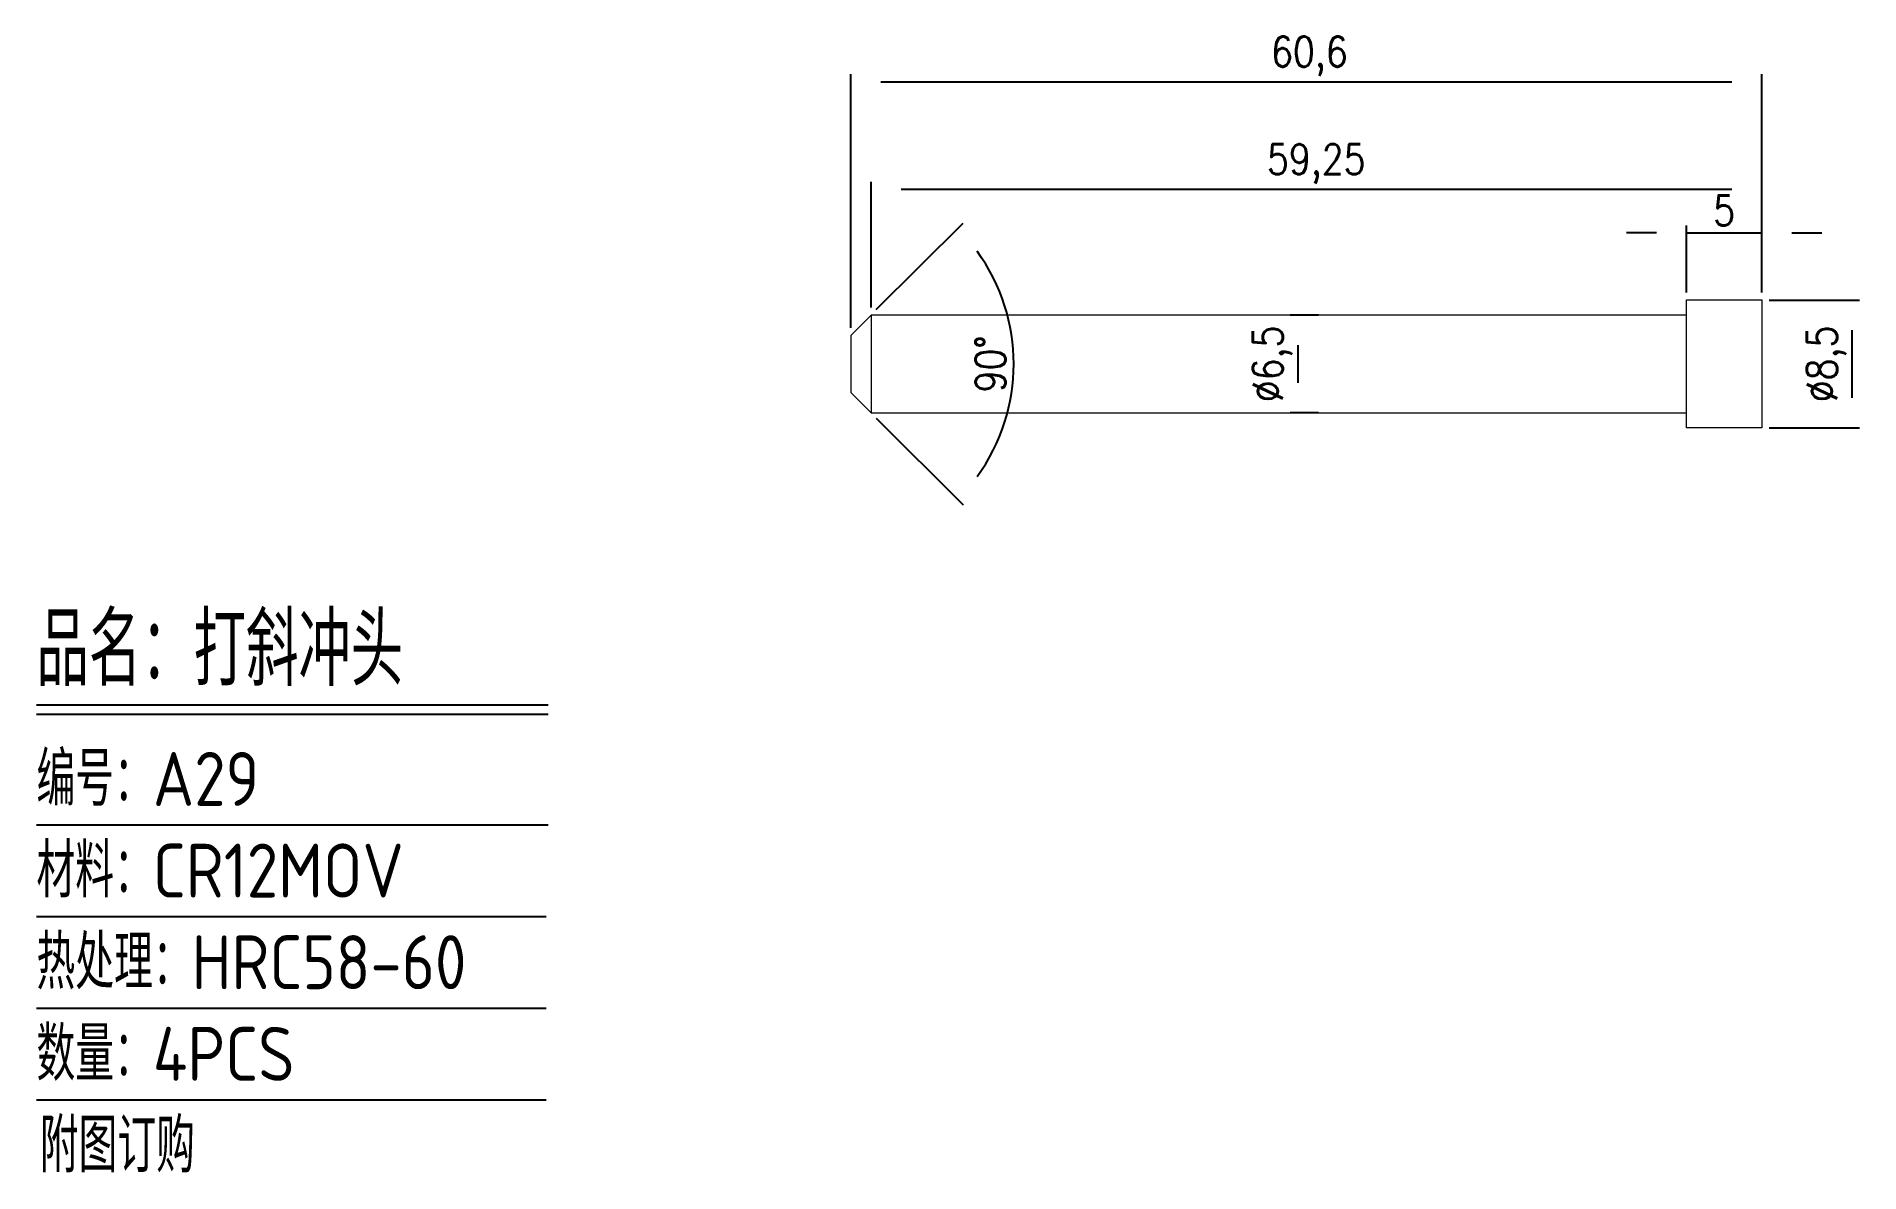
# Model space of a CAD drawing. Header units: millimetres. Extents: x 5433 to 5554, y -2658 to -2582.
import ezdxf

# ---------------------------------------------------------------- set-up
doc = ezdxf.new("R2010")
doc.units = ezdxf.units.MM
doc.layers.add('DIM', color=4, linetype='Continuous')
doc.layers.add('PRESS', color=3, linetype='Continuous')
doc.styles.add('gbenor', font='gbenor.shx', dxfattribs={"bigfont": 'gbcbig.shx'})
doc.styles.get("Standard").update_dxf_attribs({"font": 'txt.shx', "width": 0.85, "bigfont": 'ctxt.shx'})
doc.dimstyles.new('T-2-WX', dxfattribs={"dimtxt": 2, "dimasz": 2, "dimexe": 0.5, "dimexo": 0.5, "dimgap": 0.5, "dimtad": 1, "dimtxsty": 'Standard', "dimblk": 'OPEN30', "dimcen": 0, "dimazin": 3, "dimtfac": 1, "dimtmove": 0, "dimatfit": 3, "dimldrblk": 'OPEN30', "dimlwd": -1, "dimlwe": -1})

# ---------------------------------------------------------------- blocks, each defined once
blk = doc.blocks.new('*D7579')
at = {"layer": 'Defpoints', "color": 0}
for p in [(5547.4, -2585.32), (5547.4, -2599.84), (5486.8, -2602.19)]:
    blk.add_point(p, dxfattribs=at)
at = {"layer": 'DIM', "color": 0}
for p, q in [((5486.8, -2601.69), (5486.8, -2584.82)), ((5488.8, -2585.32), (5545.4, -2585.32)), ((5547.4, -2599.34), (5547.4, -2584.82))]:
    blk.add_line(p, q, dxfattribs=at)
at = {"layer": 'DIM', "color": 0, "insert": (5517.31, -2583.63), "char_height": 2, "attachment_point": 5}
blk.add_mtext('60,6', dxfattribs=at)
blk = doc.blocks.new('_Open30')
blk = doc.blocks.new('*D7580')
at = {"layer": 'Defpoints', "color": 0}
for p in [(5547.4, -2599.84), (5547.4, -2608.34), (5553.4, -2608.34)]:
    blk.add_point(p, dxfattribs=at)
at = {"layer": 'DIM', "color": 0}
for p, q in [((5547.9, -2599.84), (5553.9, -2599.84)), ((5553.4, -2601.84), (5553.4, -2606.34)), ((5547.9, -2608.34), (5553.9, -2608.34))]:
    blk.add_line(p, q, dxfattribs=at)
at = {"layer": 'DIM', "color": 0, "insert": (5551.71, -2604.09), "char_height": 2, "attachment_point": 5, "rotation": 90}
blk.add_mtext('%%c8,5', dxfattribs=at)
blk = doc.blocks.new('*D7581')
at = {"layer": 'Defpoints', "color": 0}
for p in [(5547.4, -2595.38), (5542.4, -2599.84), (5547.4, -2599.84)]:
    blk.add_point(p, dxfattribs=at)
at = {"layer": 'DIM', "color": 0}
for p, q in [((5542.4, -2599.34), (5542.4, -2594.88)), ((5547.4, -2599.34), (5547.4, -2594.88)), ((5540.4, -2595.38), (5538.4, -2595.38)), ((5542.4, -2595.38), (5547.4, -2595.38)), ((5549.4, -2595.38), (5551.4, -2595.38))]:
    blk.add_line(p, q, dxfattribs=at)
at = {"layer": 'DIM', "color": 0, "insert": (5544.9, -2593.88), "char_height": 2, "attachment_point": 5}
blk.add_mtext('5', dxfattribs=at)
blk = doc.blocks.new('*D7582')
at = {"layer": 'Defpoints', "color": 0}
for p in [(5518.41, -2600.84), (5516.54, -2607.34), (5518.41, -2607.34)]:
    blk.add_point(p, dxfattribs=at)
at = {"layer": 'DIM', "color": 0}
for p, q in [((5517.91, -2600.84), (5516.04, -2600.84)), ((5516.54, -2602.84), (5516.54, -2605.34)), ((5517.91, -2607.34), (5516.04, -2607.34))]:
    blk.add_line(p, q, dxfattribs=at)
at = {"layer": 'DIM', "color": 0, "insert": (5514.85, -2604.09), "char_height": 2, "attachment_point": 5, "rotation": 90}
blk.add_mtext('%%c6,5', dxfattribs=at)
blk = doc.blocks.new('*D7583')
at = {"layer": 'Defpoints', "color": 0}
for p in [(5547.4, -2592.47), (5547.4, -2599.84), (5488.15, -2600.84)]:
    blk.add_point(p, dxfattribs=at)
at = {"layer": 'DIM', "color": 0}
for p, q in [((5488.15, -2600.34), (5488.15, -2591.97)), ((5490.15, -2592.47), (5545.4, -2592.47)), ((5547.4, -2599.34), (5547.4, -2591.97))]:
    blk.add_line(p, q, dxfattribs=at)
at = {"layer": 'DIM', "color": 0, "insert": (5517.77, -2590.78), "char_height": 2, "attachment_point": 5}
blk.add_mtext('59,25', dxfattribs=at)
blk = doc.blocks.new('*D7584')
at = {"layer": 'Defpoints', "color": 0}
for p in [(5488.15, -2600.84), (5486.8, -2602.19), (5486.8, -2605.99), (5488.15, -2607.34), (5497.21, -2607.39)]:
    blk.add_point(p, dxfattribs=at)
at = {"layer": 'DIM', "color": 0}
for p, q in [((5488.5, -2600.48), (5494.27, -2594.72)), ((5488.5, -2607.69), (5494.27, -2613.45))]:
    blk.add_line(p, q, dxfattribs=at)
blk.add_arc((5484.9, -2604.09), 12.74, 324.0006, 35.9994, dxfattribs=at)
at = {"layer": 'DIM', "color": 0, "insert": (5496.1, -2604.09), "char_height": 2, "attachment_point": 5, "rotation": 90}
blk.add_mtext('90%%d', dxfattribs=at)

msp = doc.modelspace()

# ---------------------------------------------------------------- linework, layer by layer
at = {"layer": 'DIM', "color": 4, "linetype": 'Continuous', "lineweight": 25}
for p, q in [((5432.636, -2626.758), (5466.681, -2626.758)), ((5432.636, -2627.386), (5466.681, -2627.386)), ((5432.636, -2634.735), (5466.681, -2634.735)), ((5432.636, -2640.83), (5466.533, -2640.83)), ((5432.636, -2646.925), (5466.533, -2646.925)), ((5432.636, -2653.02), (5466.533, -2653.02))]:
    msp.add_line(p, q, dxfattribs=at)
at = {"layer": 'PRESS', "lineweight": 15}
msp.add_line((5488.149, -2600.839), (5488.149, -2607.337), dxfattribs=at)
at = {"layer": 'PRESS', "linetype": 'Continuous', "lineweight": 15}
for points in [[(5542.4, -2599.837), (5547.4, -2599.837), (5547.4, -2608.337), (5542.4, -2608.337)], [(5486.799, -2605.987), (5488.149, -2607.337), (5542.4, -2607.337), (5542.4, -2600.837), (5488.151, -2600.837), (5486.799, -2602.189)]]:
    msp.add_lwpolyline(points, close=True, dxfattribs=at)

# ---------------------------------------------------------------- texts
at = {"layer": 'DIM', "color": 3, "linetype": 'Continuous', "lineweight": 25, "style": 'gbenor'}
for s, height, p in [('品名：打斜冲头', 4.8402, (5432.636, -2625.503)), ('编号：A29', 3.5853, (5432.636, -2633.481)), ('材料：CR12MOV', 3.5853, (5432.636, -2639.576)), ('热处理：HRC58-60', 3.58531, (5432.636, -2645.671)), ('数量：4PCS', 3.5853, (5432.636, -2651.766)), ('附图订购', 3.5853, (5432.855, -2657.861))]:
    msp.add_text(s, height=height, dxfattribs=at).set_placement(p)

# ---------------------------------------------------------------- dimensions: what is measured, and where the dimension line sits
at = {"layer": 'DIM'}
dim = msp.add_linear_dim(base=(5547.4, -2585.316), p1=(5486.799, -2602.189), p2=(5547.4, -2599.837), dimstyle='T-2-WX', dxfattribs=at)
dim.commit()
dim.dimension.update_dxf_attribs({"geometry": '*D7579', "text_midpoint": (5517.307, -2585.316), "dimtype": 160})
for base, p1, picture, middle in [((5547.4, -2592.474), (5488.149, -2600.839), '*D7583', (5517.775, -2590.783)), ((5547.4, -2595.382), (5542.4, -2599.837), '*D7581', (5544.9, -2593.882))]:
    dim = msp.add_linear_dim(base=base, p1=p1, p2=(5547.4, -2599.837), dimstyle='T-2-WX', dxfattribs=at)
    dim.commit()
    dim.dimension.update_dxf_attribs({"geometry": picture, "text_midpoint": middle})
dim = msp.add_angular_dim_2l(base=(5497.211, -2607.387), line1=((5486.799, -2605.987), (5488.149, -2607.337)), line2=((5488.151, -2600.837), (5486.799, -2602.189)), dimstyle='T-2-WX', dxfattribs=at)
dim.commit()
dim.dimension.update_dxf_attribs({"geometry": '*D7584', "text_midpoint": (5496.097, -2604.088)})
for base, p1, p2, picture, middle in [((5553.404, -2608.337), (5547.4, -2599.837), (5547.4, -2608.337), '*D7580', (5551.714, -2604.087)), ((5516.543, -2607.337), (5518.412, -2600.837), (5518.412, -2607.337), '*D7582', (5514.853, -2604.087))]:
    dim = msp.add_linear_dim(base=base, p1=p1, p2=p2, angle=90, text='%%c<>', dimstyle='T-2-WX', dxfattribs=at)
    dim.commit()
    dim.dimension.update_dxf_attribs({"geometry": picture, "text_midpoint": middle})

doc.saveas('drawing.dxf')
